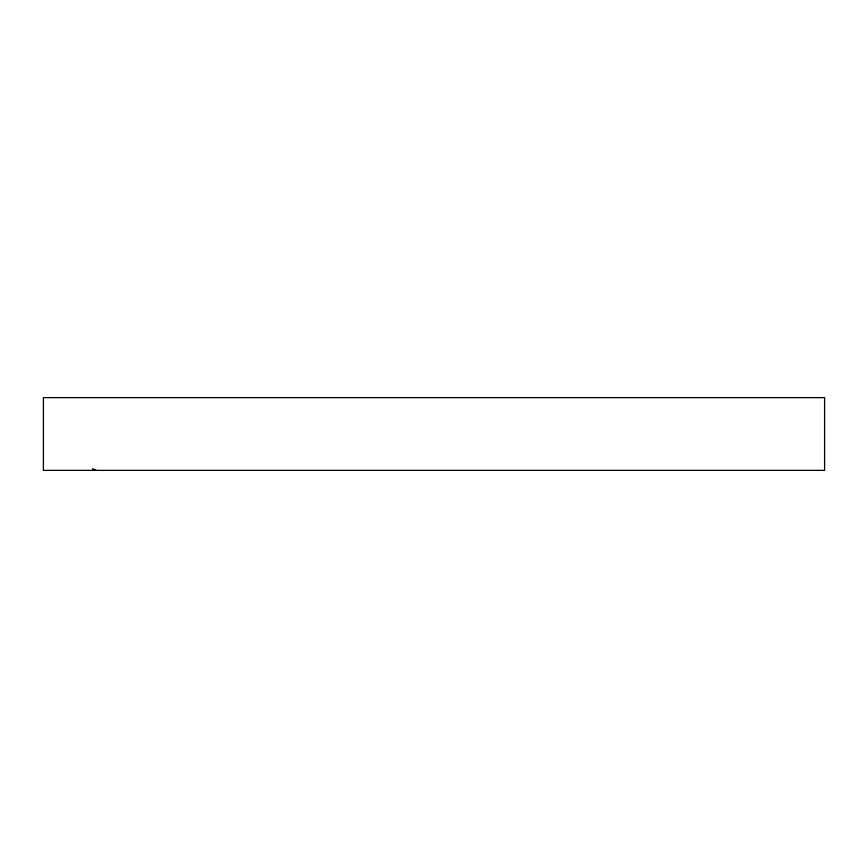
<?xml version="1.0" encoding="UTF-8"?>
<svg xmlns="http://www.w3.org/2000/svg" width="868" height="868" viewBox="0 0 868 868"><rect width="100%" height="100%" fill="white"/><g stroke="black" fill="none" stroke-linecap="round" stroke-linejoin="round"><path stroke-width="1.3" d="M92.822 470.369L92.822 468.698L96.24 470.369M824.6 397.631L43.4 397.631L43.4 470.369L824.6 470.369L824.6 397.631"/></g></svg>
